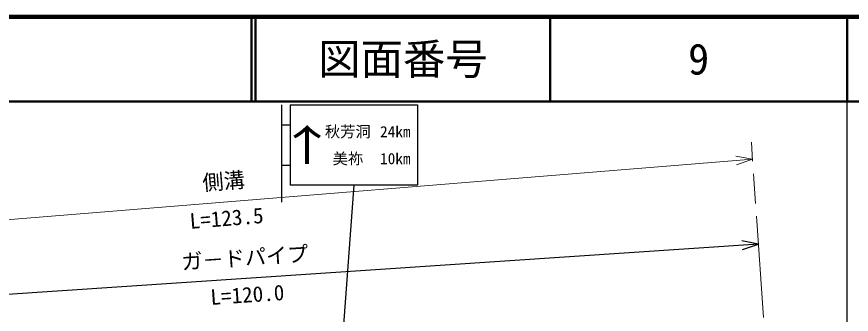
# Model space of a CAD drawing. Units: millimetres on the paper. Extents: x 40 to 680, y 20 to 380.
# Drawn here: x 481.1 to 579.5, y 344.9 to 380 of the extents above; entities that cross this region are included whole.
import ezdxf
from ezdxf.enums import TextEntityAlignment as Align

# ---------------------------------------------------------------- set-up
doc = ezdxf.new("R2010")
doc.units = ezdxf.units.MM
doc.linetypes.add('CHAIN', pattern=[18.5, 12, -1.5, 3.5, -1.5])
for name, color, linetype, lineweight in [('M-BMK', 2, 'CHAIN', 13), ('M-STR-HTXT', 7, 'Continuous', 13), ('M-STR-STRC', 7, 'Continuous', 25), ('M-TTL', 2, 'Continuous', 140), ('M-TTL-BAND', 7, 'Continuous', 25), ('M-TTL-LINE', 7, 'Continuous', 50)]:
    doc.layers.add(name, color=color, linetype=linetype, lineweight=lineweight)
doc.layers.add('M-TTL-TXT', color=7, linetype='Continuous')
doc.styles.add('@ＭＳ ゴシック', font='')
doc.styles.add('ＭＳ ゴシック', font='')
doc.styles.get('@ＭＳ ゴシック').set_extended_font_data('@MS Gothic')
doc.styles.get('ＭＳ ゴシック').set_extended_font_data('MS Gothic')

msp = doc.modelspace()

# ---------------------------------------------------------------- linework, layer by layer
at = {"layer": 'M-BMK'}
msp.add_line((570.438, 326.014), (567.71, 365.169), dxfattribs=at)
at = {"layer": 'M-STR-HTXT'}
for p, q in [((567.849, 363.174), (565.882, 363.533)), ((443.485, 353.077), (567.849, 363.174)), ((565.966, 362.501), (567.849, 363.174))]:
    msp.add_line(p, q, dxfattribs=at)
at = {"layer": 'M-STR-STRC'}
for p, q in [((512.32, 369.592), (512.32, 358.092)), ((513.32, 369.592), (528.32, 369.592)), ((513.32, 369.592), (513.32, 360.092)), ((528.32, 369.592), (528.32, 360.092)), ((512.32, 367.217), (513.32, 367.217)), ((512.32, 362.467), (513.32, 362.467)), ((528.32, 360.092), (513.32, 360.092)), ((520.82, 360.092), (518.276, 325.188)), ((568.548, 353.148), (566.585, 353.535)), ((568.548, 353.148), (447.741, 345.029)), ((566.655, 352.502), (568.548, 353.148))]:
    msp.add_line(p, q, dxfattribs=at)
at = {"layer": 'M-TTL'}
msp.add_line((680, 380), (40, 380), dxfattribs=at)
at = {"layer": 'M-TTL-BAND'}
msp.add_line((579, 20), (579, 370), dxfattribs=at)
at = {"layer": 'M-TTL-LINE'}
for p, q in [((508.747, 380), (508.747, 370)), ((509.247, 380), (509.247, 370)), ((543.997, 380), (543.997, 370)), ((579, 380), (579, 370)), ((40, 370), (680, 370))]:
    msp.add_line(p, q, dxfattribs=at)

# ---------------------------------------------------------------- texts
at = {"layer": 'M-STR-HTXT', "style": 'ＭＳ ゴシック'}
msp.add_text('側溝', height=1.833, rotation=4.641, dxfattribs=at).set_placement((505.587, 359.122), align=Align.BOTTOM_CENTER)
at = {"layer": 'M-STR-HTXT', "style": '@ＭＳ ゴシック'}
msp.add_text('L=123.5', height=1.833, rotation=4.641, dxfattribs=at).set_placement((505.748, 357.129), align=Align.TOP_CENTER)
at = {"layer": 'M-STR-STRC', "style": 'ＭＳ ゴシック', "width": 1.4}
msp.add_text('↑', height=3.666, dxfattribs=at).set_placement((515.32, 364.842), align=Align.MIDDLE_CENTER)
at = {"layer": 'M-STR-STRC', "style": 'ＭＳ ゴシック'}
for s, p in [('秋芳洞', (520.12, 366.425)), ('美祢', (520.14, 363.244))]:
    msp.add_text(s, height=1.32, dxfattribs=at).set_placement(p, align=Align.MIDDLE_CENTER)
for s, p in [('24km', (527.52, 366.425)), ('10km', (527.52, 363.244))]:
    msp.add_text(s, height=1.32, dxfattribs=at).set_placement(p, align=Align.MIDDLE_RIGHT)
msp.add_text('ガ－ドパイプ', height=1.833, rotation=3.845, dxfattribs=at).set_placement((508.077, 350.086), align=Align.BOTTOM_CENTER)
at = {"layer": 'M-STR-STRC', "style": '@ＭＳ ゴシック'}
msp.add_text('L=120.0', height=1.833, rotation=3.845, dxfattribs=at).set_placement((508.211, 348.09), align=Align.TOP_CENTER)
at = {"layer": 'M-TTL-TXT', "style": 'ＭＳ ゴシック'}
for s, p in [('図面番号', (526.622, 375)), ('9', (561.497, 375))]:
    msp.add_text(s, height=3.666, dxfattribs=at).set_placement(p, align=Align.MIDDLE_CENTER)

doc.saveas('drawing.dxf')
